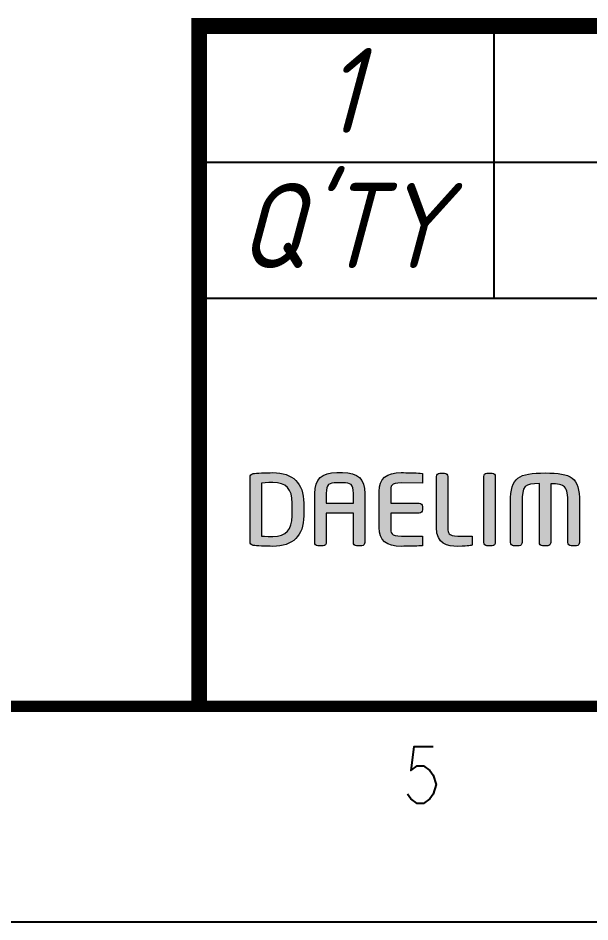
# Model space of a CAD drawing. Header units: millimetres. Extents: x 0 to 2520, y 0 to 1796.
# Drawn here: x 1408.7 to 1560, y 0 to 239.1 of the extents above; entities that cross this region are included whole.
import ezdxf

# ---------------------------------------------------------------- set-up
doc = ezdxf.new("R2010")
doc.units = ezdxf.units.MM
doc.header["$LTSCALE"] = 50
doc.layers.add('3', color=3, linetype='Continuous', lineweight=30)
doc.layers.add('레이어 1', color=7, linetype='Continuous')
doc.styles.add('style1', font='gbeitc.shx')

msp = doc.modelspace()

# ---------------------------------------------------------------- hatches: boundary and pattern name
h = msp.add_hatch(color=0)
edge = h.paths.add_edge_path()
edge.add_spline(control_points=[(1476.135, 118.848), (1474.205, 118.848), (1471.734, 118.733), (1470.929, 118.607)], knot_values=[0, 0, 0, 0, 1, 1, 1, 1], degree=3, periodic=0)
edge.add_spline(control_points=[(1470.929, 118.607), (1470.421, 118.519), (1470.098, 118.143), (1470.098, 117.645), (1470.098, 117.645), (1470.098, 100.584), (1470.098, 100.584)], knot_values=[1, 1, 1, 1, 2, 2, 2, 3, 3, 3, 3], degree=3, periodic=0)
edge.add_spline(control_points=[(1470.098, 100.584), (1470.098, 100.047), (1470.424, 99.689), (1470.954, 99.591)], knot_values=[3, 3, 3, 3, 4, 4, 4, 4], degree=3, periodic=0)
edge.add_spline(control_points=[(1470.954, 99.591), (1471.715, 99.476), (1474.177, 99.357), (1476.135, 99.357)], knot_values=[4, 4, 4, 4, 5, 5, 5, 5], degree=3, periodic=0)
edge.add_spline(control_points=[(1476.135, 99.357), (1481.446, 99.357), (1484.281, 102.144), (1484.281, 107.431), (1484.281, 107.431), (1484.281, 110.797), (1484.281, 110.797)], knot_values=[5, 5, 5, 5, 6, 6, 6, 7, 7, 7, 7], degree=3, periodic=0)
edge.add_spline(control_points=[(1484.281, 110.797), (1484.281, 116.07), (1481.446, 118.848), (1476.135, 118.848)], knot_values=[7, 7, 7, 7, 8, 8, 8, 8], degree=3, periodic=0)
edge = h.paths.add_edge_path(flags=16)
edge.add_spline(control_points=[(1476.135, 116.227), (1479.659, 116.227), (1481.225, 114.549), (1481.225, 110.797), (1481.225, 110.797), (1481.225, 109.955), (1481.225, 109.114)], knot_values=[4, 4, 4, 4, 5, 5, 5, 5.5, 5.5, 5.5, 5.5], degree=3, periodic=0)
edge.add_spline(control_points=[(1481.225, 109.114), (1481.225, 108.272), (1481.225, 107.431), (1481.225, 107.431)], knot_values=[5.5, 5.5, 5.5, 5.5, 6, 6, 6, 6], degree=3, periodic=0)
edge.add_spline(control_points=[(1481.225, 107.431), (1481.225, 103.752), (1479.563, 101.98), (1476.135, 101.98), (1476.135, 101.98), (1475.541, 101.99), (1474.872, 102.002)], knot_values=[0, 0, 0, 0, 1, 1, 1, 1.5, 1.5, 1.5, 1.5], degree=3, periodic=0)
edge.add_spline(control_points=[(1474.872, 102.002), (1474.202, 102.014), (1473.457, 102.028), (1473.153, 102.034), (1473.153, 102.034), (1473.153, 116.085), (1473.153, 116.085)], knot_values=[1.5, 1.5, 1.5, 1.5, 2, 2, 2, 3, 3, 3, 3], degree=3, periodic=0)
edge.add_spline(control_points=[(1473.153, 116.085), (1474.367, 116.207), (1476.12, 116.227), (1476.135, 116.227)], knot_values=[3, 3, 3, 3, 4, 4, 4, 4], degree=3, periodic=0)
edge = h.paths.add_edge_path()
edge.add_spline(control_points=[(1510.111, 118.848), (1506.159, 118.848), (1504.26, 117.232), (1504.26, 113.902)], knot_values=[20, 20, 20, 20, 21, 21, 21, 21], degree=3, periodic=0)
edge.add_spline(control_points=[(1504.26, 113.902), (1504.26, 113.902), (1504.26, 104.306), (1504.26, 104.306)], knot_values=[0, 0, 0, 0, 1, 1, 1, 1], degree=3, periodic=0)
edge.add_spline(control_points=[(1504.26, 104.306), (1504.26, 100.972), (1506.159, 99.357), (1510.111, 99.357)], knot_values=[1, 1, 1, 1, 2, 2, 2, 2], degree=3, periodic=0)
edge.add_spline(control_points=[(1510.111, 99.357), (1511.84, 99.357), (1514.198, 99.389), (1515.137, 99.481)], knot_values=[2, 2, 2, 2, 3, 3, 3, 3], degree=3, periodic=0)
edge.add_spline(control_points=[(1515.137, 99.481), (1515.122, 99.481), (1515.595, 99.518), (1515.595, 99.518)], knot_values=[3, 3, 3, 3, 3.99999, 3.99999, 3.99999, 3.99999], degree=3, periodic=0)
edge.add_spline(control_points=[(1515.595, 99.518), (1515.595, 99.518), (1515.73, 99.531), (1515.73, 99.531)], knot_values=[4.00001, 4.00001, 4.00001, 4.00001, 4.99999, 4.99999, 4.99999, 4.99999], degree=3, periodic=0)
edge.add_spline(control_points=[(1515.73, 99.531), (1515.73, 99.531), (1515.73, 99.531), (1515.73, 99.531), (1515.73, 99.531), (1515.73, 100.17), (1515.73, 100.809)], knot_values=[4.99999, 4.99999, 4.99999, 4.99999, 5, 5, 5, 5.5, 5.5, 5.5, 5.5], degree=3, periodic=0)
edge.add_spline(control_points=[(1515.73, 100.809), (1515.73, 101.449), (1515.73, 102.088), (1515.73, 102.088), (1515.73, 102.088), (1510.131, 102.088), (1510.131, 102.088)], knot_values=[5.5, 5.5, 5.5, 5.5, 6, 6, 6, 7, 7, 7, 7], degree=3, periodic=0)
edge.add_spline(control_points=[(1510.131, 102.088), (1507.301, 102.088), (1507.301, 102.876), (1507.301, 104.306), (1507.301, 104.306), (1507.301, 107.875), (1507.301, 108.165)], knot_values=[7, 7, 7, 7, 8, 8, 8, 9, 9, 9, 9], degree=3, periodic=0)
edge.add_spline(control_points=[(1507.301, 108.165), (1507.587, 108.165), (1514.855, 108.165), (1514.855, 108.165)], knot_values=[9, 9, 9, 9, 10, 10, 10, 10], degree=3, periodic=0)
edge.add_spline(control_points=[(1514.855, 108.165), (1515.324, 108.165), (1515.713, 108.516), (1515.713, 108.975), (1515.713, 108.975), (1515.713, 109.93), (1515.713, 109.93)], knot_values=[10, 10, 10, 10, 11, 11, 11, 12, 12, 12, 12], degree=3, periodic=0)
edge.add_spline(control_points=[(1515.713, 109.93), (1515.713, 110.404), (1515.324, 110.797), (1514.855, 110.797), (1514.855, 110.797), (1507.587, 110.797), (1507.301, 110.797)], knot_values=[12, 12, 12, 12, 13, 13, 13, 14, 14, 14, 14], degree=3, periodic=0)
edge.add_spline(control_points=[(1507.301, 110.797), (1507.301, 111.039), (1507.301, 113.902), (1507.301, 113.902)], knot_values=[14, 14, 14, 14, 15, 15, 15, 15], degree=3, periodic=0)
edge.add_spline(control_points=[(1507.301, 113.902), (1507.301, 115.338), (1507.301, 116.13), (1510.131, 116.13), (1510.131, 116.13), (1511.53, 116.124), (1512.929, 116.118)], knot_values=[15, 15, 15, 15, 16, 16, 16, 16.5, 16.5, 16.5, 16.5], degree=3, periodic=0)
edge.add_spline(control_points=[(1512.929, 116.118), (1514.328, 116.112), (1515.727, 116.106), (1515.727, 116.106), (1515.727, 116.106), (1515.727, 116.74), (1515.727, 117.374)], knot_values=[16.5, 16.5, 16.5, 16.5, 17, 17, 17, 17.5, 17.5, 17.5, 17.5], degree=3, periodic=0)
edge.add_spline(control_points=[(1515.727, 117.374), (1515.727, 118.009), (1515.727, 118.643), (1515.727, 118.643)], knot_values=[17.5, 17.5, 17.5, 17.5, 18, 18, 18, 18], degree=3, periodic=0)
edge.add_spline(control_points=[(1515.727, 118.643), (1515.727, 118.643), (1515.133, 118.7), (1515.133, 118.7)], knot_values=[18.00001, 18.00001, 18.00001, 18.00001, 19, 19, 19, 19], degree=3, periodic=0)
edge.add_spline(control_points=[(1515.133, 118.7), (1514.037, 118.802), (1511.507, 118.848), (1510.111, 118.848)], knot_values=[19, 19, 19, 19, 20, 20, 20, 20], degree=3, periodic=0)
edge = h.paths.add_edge_path()
edge.add_spline(control_points=[(1520.274, 118.682), (1519.803, 118.682), (1519.409, 118.29), (1519.409, 117.833), (1519.409, 117.833), (1519.409, 104.306), (1519.409, 104.306)], knot_values=[0, 0, 0, 0, 1, 1, 1, 2, 2, 2, 2], degree=3, periodic=0)
edge.add_spline(control_points=[(1519.409, 104.306), (1519.409, 99.909), (1522.403, 99.357), (1525.044, 99.357)], knot_values=[2, 2, 2, 2, 3, 3, 3, 3], degree=3, periodic=0)
edge.add_spline(control_points=[(1525.044, 99.357), (1526.957, 99.357), (1527.445, 99.442), (1528.014, 99.525)], knot_values=[3, 3, 3, 3, 4, 4, 4, 4], degree=3, periodic=0)
edge.add_spline(control_points=[(1528.014, 99.525), (1528.014, 99.525), (1528.347, 99.574), (1528.347, 99.574)], knot_values=[4.00001, 4.00001, 4.00001, 4.00001, 5, 5, 5, 5], degree=3, periodic=0)
edge.add_spline(control_points=[(1528.347, 99.574), (1528.337, 99.571), (1528.779, 99.645), (1528.779, 99.645)], knot_values=[5, 5, 5, 5, 5.99999, 5.99999, 5.99999, 5.99999], degree=3, periodic=0)
edge.add_spline(control_points=[(1528.779, 99.645), (1528.779, 99.645), (1528.909, 99.666), (1528.909, 99.666)], knot_values=[6.00001, 6.00001, 6.00001, 6.00001, 6.99999, 6.99999, 6.99999, 6.99999], degree=3, periodic=0)
edge.add_spline(control_points=[(1528.909, 99.666), (1528.909, 99.666), (1528.909, 99.666), (1528.909, 99.666), (1528.909, 99.666), (1528.909, 100.271), (1528.909, 100.877)], knot_values=[6.99999, 6.99999, 6.99999, 6.99999, 7, 7, 7, 7.5, 7.5, 7.5, 7.5], degree=3, periodic=0)
edge.add_spline(control_points=[(1528.909, 100.877), (1528.909, 101.482), (1528.909, 102.088), (1528.909, 102.088), (1528.909, 102.088), (1525.068, 102.088), (1525.068, 102.088)], knot_values=[7.5, 7.5, 7.5, 7.5, 8, 8, 8, 9, 9, 9, 9], degree=3, periodic=0)
edge.add_spline(control_points=[(1525.068, 102.088), (1522.443, 102.088), (1522.443, 103.069), (1522.443, 104.023), (1522.443, 104.023), (1522.443, 117.833), (1522.443, 117.833)], knot_values=[9, 9, 9, 9, 10, 10, 10, 11, 11, 11, 11], degree=3, periodic=0)
edge.add_spline(control_points=[(1522.443, 117.833), (1522.443, 118.29), (1522.051, 118.682), (1521.582, 118.682), (1521.582, 118.682), (1521.255, 118.682), (1520.928, 118.682)], knot_values=[11, 11, 11, 11, 12, 12, 12, 12.5, 12.5, 12.5, 12.5], degree=3, periodic=0)
edge.add_spline(control_points=[(1520.928, 118.682), (1520.601, 118.682), (1520.274, 118.682), (1520.274, 118.682)], knot_values=[12.5, 12.5, 12.5, 12.5, 13, 13, 13, 13], degree=3, periodic=0)
h = msp.add_hatch(color=0)
edge = h.paths.add_edge_path()
edge.add_spline(control_points=[(1500.473, 113.376), (1500.473, 117.166), (1498.661, 118.848), (1494.569, 118.848)], knot_values=[13, 13, 13, 13, 14, 14, 14, 14], degree=3, periodic=0)
edge.add_spline(control_points=[(1494.569, 118.848), (1494.569, 118.848), (1493.089, 118.848), (1493.089, 118.848)], knot_values=[0.00001, 0.00001, 0.00001, 0.00001, 1, 1, 1, 1], degree=3, periodic=0)
edge.add_spline(control_points=[(1493.089, 118.848), (1489.025, 118.848), (1487.189, 117.166), (1487.189, 113.376), (1487.189, 113.376), (1487.189, 100.361), (1487.189, 100.361)], knot_values=[1, 1, 1, 1, 2, 2, 2, 3, 3, 3, 3], degree=3, periodic=0)
edge.add_spline(control_points=[(1487.189, 100.361), (1487.189, 99.901), (1487.562, 99.525), (1487.996, 99.525)], knot_values=[3, 3, 3, 3, 4, 4, 4, 4], degree=3, periodic=0)
edge.add_spline(control_points=[(1487.996, 99.525), (1487.996, 99.525), (1489.446, 99.525), (1489.446, 99.525)], knot_values=[4.00001, 4.00001, 4.00001, 4.00001, 5, 5, 5, 5], degree=3, periodic=0)
edge.add_spline(control_points=[(1489.446, 99.525), (1489.946, 99.525), (1490.25, 99.973), (1490.25, 100.361), (1490.25, 100.361), (1490.25, 102.233), (1490.25, 104.142)], knot_values=[5, 5, 5, 5, 6, 6, 6, 6.5, 6.5, 6.5, 6.5], degree=3, periodic=0)
edge.add_spline(control_points=[(1490.25, 104.142), (1490.25, 106.052), (1490.25, 107.999), (1490.25, 108.152), (1490.25, 108.152), (1497.438, 108.152), (1497.438, 108.152)], knot_values=[6.5, 6.5, 6.5, 6.5, 7, 7, 7, 8, 8, 8, 8], degree=3, periodic=0)
edge.add_spline(control_points=[(1497.438, 108.152), (1497.438, 107.847), (1497.438, 100.361), (1497.438, 100.361)], knot_values=[8, 8, 8, 8, 9, 9, 9, 9], degree=3, periodic=0)
edge.add_spline(control_points=[(1497.438, 100.361), (1497.438, 99.884), (1497.805, 99.525), (1498.254, 99.525)], knot_values=[9, 9, 9, 9, 10, 10, 10, 10], degree=3, periodic=0)
edge.add_spline(control_points=[(1498.254, 99.525), (1498.254, 99.525), (1499.652, 99.525), (1499.652, 99.525)], knot_values=[10.00001, 10.00001, 10.00001, 10.00001, 11, 11, 11, 11], degree=3, periodic=0)
edge.add_spline(control_points=[(1499.652, 99.525), (1500.141, 99.525), (1500.473, 99.98), (1500.473, 100.361), (1500.473, 100.361), (1500.473, 113.376), (1500.473, 113.376)], knot_values=[11, 11, 11, 11, 12, 12, 12, 13, 13, 13, 13], degree=3, periodic=0)
edge = h.paths.add_edge_path(flags=16)
edge.add_spline(control_points=[(1490.25, 113.376), (1490.25, 115.775), (1490.957, 116.174), (1493.089, 116.174)], knot_values=[2, 2, 2, 2, 3, 3, 3, 3], degree=3, periodic=0)
edge.add_spline(control_points=[(1493.089, 116.174), (1493.089, 116.174), (1494.569, 116.174), (1494.569, 116.174)], knot_values=[3.00001, 3.00001, 3.00001, 3.00001, 4, 4, 4, 4], degree=3, periodic=0)
edge.add_spline(control_points=[(1494.569, 116.174), (1496.733, 116.174), (1497.438, 115.775), (1497.438, 113.376), (1497.438, 113.376), (1497.438, 111.047), (1497.438, 110.813)], knot_values=[4, 4, 4, 4, 5, 5, 5, 6, 6, 6, 6], degree=3, periodic=0)
edge.add_spline(control_points=[(1497.438, 110.813), (1497.438, 110.813), (1490.25, 110.813), (1490.25, 110.813)], knot_values=[0, 0, 0, 0, 1, 1, 1, 1], degree=3, periodic=0)
edge.add_spline(control_points=[(1490.25, 110.813), (1490.25, 111.047), (1490.25, 113.376), (1490.25, 113.376)], knot_values=[1, 1, 1, 1, 2, 2, 2, 2], degree=3, periodic=0)
h = msp.add_hatch(color=0)
edge = h.paths.add_edge_path()
edge.add_spline(control_points=[(1532.765, 118.682), (1532.259, 118.682), (1531.956, 118.264), (1531.956, 117.858), (1531.956, 117.858), (1531.956, 100.361), (1531.956, 100.361)], knot_values=[0, 0, 0, 0, 1, 1, 1, 2, 2, 2, 2], degree=3, periodic=0)
edge.add_spline(control_points=[(1531.956, 100.361), (1531.956, 99.884), (1532.316, 99.525), (1532.765, 99.525), (1532.765, 99.525), (1534.178, 99.525), (1534.178, 99.525)], knot_values=[2, 2, 2, 2, 3, 3, 3, 4, 4, 4, 4], degree=3, periodic=0)
edge.add_spline(control_points=[(1534.178, 99.525), (1534.683, 99.525), (1534.984, 99.973), (1534.984, 100.361), (1534.984, 100.361), (1534.984, 117.858), (1534.984, 117.858)], knot_values=[4, 4, 4, 4, 5, 5, 5, 6, 6, 6, 6], degree=3, periodic=0)
edge.add_spline(control_points=[(1534.984, 117.858), (1534.984, 118.31), (1534.63, 118.682), (1534.178, 118.682), (1534.178, 118.682), (1533.825, 118.682), (1533.471, 118.682)], knot_values=[6, 6, 6, 6, 7, 7, 7, 7.5, 7.5, 7.5, 7.5], degree=3, periodic=0)
edge.add_spline(control_points=[(1533.471, 118.682), (1533.118, 118.682), (1532.765, 118.682), (1532.765, 118.682)], knot_values=[7.5, 7.5, 7.5, 7.5, 8, 8, 8, 8], degree=3, periodic=0)
edge = h.paths.add_edge_path()
edge.add_spline(control_points=[(1542.083, 110.876), (1542.083, 115.498), (1542.707, 115.95), (1546.647, 115.958)], knot_values=[5, 5, 5, 5, 6, 6, 6, 6], degree=3, periodic=0)
edge.add_spline(control_points=[(1546.647, 115.958), (1546.647, 115.689), (1546.647, 100.361), (1546.647, 100.361)], knot_values=[6, 6, 6, 6, 7, 7, 7, 7], degree=3, periodic=0)
edge.add_spline(control_points=[(1546.647, 100.361), (1546.647, 99.867), (1546.987, 99.525), (1547.449, 99.525), (1547.449, 99.525), (1548.857, 99.525), (1548.857, 99.525)], knot_values=[7, 7, 7, 7, 8, 8, 8, 9, 9, 9, 9], degree=3, periodic=0)
edge.add_spline(control_points=[(1548.857, 99.525), (1549.362, 99.525), (1549.668, 99.973), (1549.668, 100.361), (1549.668, 100.361), (1549.668, 115.637), (1549.668, 115.928)], knot_values=[9, 9, 9, 9, 10, 10, 10, 11, 11, 11, 11], degree=3, periodic=0)
edge.add_spline(control_points=[(1549.668, 115.928), (1551.513, 115.922), (1552.673, 115.733), (1553.337, 115.083)], knot_values=[11, 11, 11, 11, 12, 12, 12, 12], degree=3, periodic=0)
edge.add_spline(control_points=[(1553.337, 115.083), (1554.073, 114.363), (1554.21, 112.963), (1554.21, 110.876), (1554.21, 110.876), (1554.21, 100.361), (1554.21, 100.361)], knot_values=[12, 12, 12, 12, 13, 13, 13, 14, 14, 14, 14], degree=3, periodic=0)
edge.add_spline(control_points=[(1554.21, 100.361), (1554.21, 99.901), (1554.582, 99.525), (1555.024, 99.525), (1555.024, 99.525), (1556.469, 99.525), (1556.469, 99.525)], knot_values=[14, 14, 14, 14, 15, 15, 15, 16, 16, 16, 16], degree=3, periodic=0)
edge.add_spline(control_points=[(1556.469, 99.525), (1556.963, 99.525), (1557.277, 99.98), (1557.277, 100.361), (1557.277, 100.361), (1557.277, 111.112), (1557.277, 111.112)], knot_values=[16, 16, 16, 16, 17, 17, 17, 18, 18, 18, 18], degree=3, periodic=0)
edge.add_spline(control_points=[(1557.277, 111.112), (1557.277, 117.659), (1555.129, 118.759), (1548.165, 118.759)], knot_values=[18, 18, 18, 18, 19, 19, 19, 19], degree=3, periodic=0)
edge.add_spline(control_points=[(1548.165, 118.759), (1541.185, 118.759), (1539.029, 117.659), (1539.029, 111.112)], knot_values=[19, 19, 19, 19, 20, 20, 20, 20], degree=3, periodic=0)
edge.add_spline(control_points=[(1539.029, 111.112), (1539.029, 111.112), (1539.029, 100.361), (1539.029, 100.361)], knot_values=[0, 0, 0, 0, 1, 1, 1, 1], degree=3, periodic=0)
edge.add_spline(control_points=[(1539.029, 100.361), (1539.029, 99.884), (1539.394, 99.525), (1539.845, 99.525), (1539.845, 99.525), (1541.274, 99.525), (1541.274, 99.525)], knot_values=[1, 1, 1, 1, 2, 2, 2, 3, 3, 3, 3], degree=3, periodic=0)
edge.add_spline(control_points=[(1541.274, 99.525), (1541.782, 99.525), (1542.083, 99.973), (1542.083, 100.361), (1542.083, 100.361), (1542.083, 110.876), (1542.083, 110.876)], knot_values=[3, 3, 3, 3, 4, 4, 4, 5, 5, 5, 5], degree=3, periodic=0)

# ---------------------------------------------------------------- linework, layer by layer
at = {"color": 7, "linetype": 'Continuous'}
for p, q in [((1456.612, 237), (2461.612, 237)), ((1456.612, 237), (1456.612, 57)), ((2461.612, 237), (1456.612, 237)), ((1534.612, 237), (1534.612, 165)), ((1456.612, 201), (2461.612, 201)), ((1456.612, 165), (2461.612, 165)), ((153, 57), (2461.612, 57)), ((1413, 57), (2461.612, 57)), ((0, 0), (2520, 0))]:
    msp.add_line(p, q, dxfattribs=at)
for points, const_width in [([(2461.612, 237), (1456.612, 237), (1456.612, 57)], 4.2), ([(2461.612, 57), (153, 57)], 3)]:
    msp.add_lwpolyline(points, dxfattribs=dict(at, const_width=const_width))
msp.add_lwpolyline([(1518.524, 46.328), (1513.462, 46.328), (1512.618, 40.078), (1514.306, 41.328), (1515.993, 41.328), (1517.681, 40.078), (1518.524, 38.828), (1519.368, 36.328), (1518.524, 33.828), (1517.681, 32.578), (1515.993, 31.328), (1514.306, 31.328), (1512.618, 32.578), (1511.774, 33.828)], dxfattribs=at)
at = {"layer": '레이어 1', "color": 0, "lineweight": 0}
for points, knots in [([(1476.135, 118.848), (1474.205, 118.848), (1471.734, 118.733), (1470.929, 118.607), (1470.421, 118.519), (1470.098, 118.143), (1470.098, 117.645), (1470.098, 117.645), (1470.098, 100.584), (1470.098, 100.584), (1470.098, 100.047), (1470.424, 99.689), (1470.954, 99.591), (1471.715, 99.476), (1474.177, 99.357), (1476.135, 99.357), (1481.446, 99.357), (1484.281, 102.144), (1484.281, 107.431), (1484.281, 107.431), (1484.281, 110.797), (1484.281, 110.797), (1484.281, 116.07), (1481.446, 118.848), (1476.135, 118.848)], [0, 0, 0, 0, 1, 1, 1, 2, 2, 2, 3, 3, 3, 4, 4, 4, 5, 5, 5, 6, 6, 6, 7, 7, 7, 8, 8, 8, 8]), ([(1494.569, 118.848), (1494.569, 118.848), (1493.089, 118.848), (1493.089, 118.848), (1489.025, 118.848), (1487.189, 117.166), (1487.189, 113.376), (1487.189, 113.376), (1487.189, 100.361), (1487.189, 100.361), (1487.189, 99.901), (1487.562, 99.525), (1487.996, 99.525), (1487.996, 99.525), (1489.446, 99.525), (1489.446, 99.525), (1489.946, 99.525), (1490.25, 99.973), (1490.25, 100.361), (1490.25, 100.361), (1490.25, 107.847), (1490.25, 108.152), (1490.25, 108.152), (1497.438, 108.152), (1497.438, 108.152), (1497.438, 107.847), (1497.438, 100.361), (1497.438, 100.361), (1497.438, 99.884), (1497.805, 99.525), (1498.254, 99.525), (1498.254, 99.525), (1499.652, 99.525), (1499.652, 99.525), (1500.141, 99.525), (1500.473, 99.98), (1500.473, 100.361), (1500.473, 100.361), (1500.473, 113.376), (1500.473, 113.376), (1500.473, 117.166), (1498.661, 118.848), (1494.569, 118.848)], [0, 0, 0, 0, 1, 1, 1, 2, 2, 2, 3, 3, 3, 4, 4, 4, 5, 5, 5, 6, 6, 6, 7, 7, 7, 8, 8, 8, 9, 9, 9, 10, 10, 10, 11, 11, 11, 12, 12, 12, 13, 13, 13, 14, 14, 14, 14]), ([(1504.26, 113.902), (1504.26, 113.902), (1504.26, 104.306), (1504.26, 104.306), (1504.26, 100.972), (1506.159, 99.357), (1510.111, 99.357), (1511.84, 99.357), (1514.198, 99.389), (1515.137, 99.481), (1515.122, 99.481), (1515.595, 99.518), (1515.595, 99.518), (1515.595, 99.518), (1515.73, 99.531), (1515.73, 99.531), (1515.73, 99.531), (1515.73, 102.088), (1515.73, 102.088), (1515.73, 102.088), (1510.131, 102.088), (1510.131, 102.088), (1507.301, 102.088), (1507.301, 102.876), (1507.301, 104.306), (1507.301, 104.306), (1507.301, 107.875), (1507.301, 108.165), (1507.587, 108.165), (1514.855, 108.165), (1514.855, 108.165), (1515.324, 108.165), (1515.713, 108.516), (1515.713, 108.975), (1515.713, 108.975), (1515.713, 109.93), (1515.713, 109.93), (1515.713, 110.404), (1515.324, 110.797), (1514.855, 110.797), (1514.855, 110.797), (1507.587, 110.797), (1507.301, 110.797), (1507.301, 111.039), (1507.301, 113.902), (1507.301, 113.902), (1507.301, 115.338), (1507.301, 116.13), (1510.131, 116.13), (1510.131, 116.13), (1515.727, 116.106), (1515.727, 116.106), (1515.727, 116.106), (1515.727, 118.643), (1515.727, 118.643), (1515.727, 118.643), (1515.133, 118.7), (1515.133, 118.7), (1514.037, 118.802), (1511.507, 118.848), (1510.111, 118.848), (1506.159, 118.848), (1504.26, 117.232), (1504.26, 113.902)], [0, 0, 0, 0, 1, 1, 1, 2, 2, 2, 3, 3, 3, 4, 4, 4, 5, 5, 5, 6, 6, 6, 7, 7, 7, 8, 8, 8, 9, 9, 9, 10, 10, 10, 11, 11, 11, 12, 12, 12, 13, 13, 13, 14, 14, 14, 15, 15, 15, 16, 16, 16, 17, 17, 17, 18, 18, 18, 19, 19, 19, 20, 20, 20, 21, 21, 21, 21]), ([(1520.274, 118.682), (1519.803, 118.682), (1519.409, 118.29), (1519.409, 117.833), (1519.409, 117.833), (1519.409, 104.306), (1519.409, 104.306), (1519.409, 99.909), (1522.403, 99.357), (1525.044, 99.357), (1526.957, 99.357), (1527.445, 99.442), (1528.014, 99.525), (1528.014, 99.525), (1528.347, 99.574), (1528.347, 99.574), (1528.337, 99.571), (1528.779, 99.645), (1528.779, 99.645), (1528.779, 99.645), (1528.909, 99.666), (1528.909, 99.666), (1528.909, 99.666), (1528.909, 102.088), (1528.909, 102.088), (1528.909, 102.088), (1525.068, 102.088), (1525.068, 102.088), (1522.443, 102.088), (1522.443, 103.069), (1522.443, 104.023), (1522.443, 104.023), (1522.443, 117.833), (1522.443, 117.833), (1522.443, 118.29), (1522.051, 118.682), (1521.582, 118.682), (1521.582, 118.682), (1520.274, 118.682), (1520.274, 118.682)], [0, 0, 0, 0, 1, 1, 1, 2, 2, 2, 3, 3, 3, 4, 4, 4, 5, 5, 5, 6, 6, 6, 7, 7, 7, 8, 8, 8, 9, 9, 9, 10, 10, 10, 11, 11, 11, 12, 12, 12, 13, 13, 13, 13]), ([(1532.765, 118.682), (1532.259, 118.682), (1531.956, 118.264), (1531.956, 117.858), (1531.956, 117.858), (1531.956, 100.361), (1531.956, 100.361), (1531.956, 99.884), (1532.316, 99.525), (1532.765, 99.525), (1532.765, 99.525), (1534.178, 99.525), (1534.178, 99.525), (1534.683, 99.525), (1534.984, 99.973), (1534.984, 100.361), (1534.984, 100.361), (1534.984, 117.858), (1534.984, 117.858), (1534.984, 118.31), (1534.63, 118.682), (1534.178, 118.682), (1534.178, 118.682), (1532.765, 118.682), (1532.765, 118.682)], [0, 0, 0, 0, 1, 1, 1, 2, 2, 2, 3, 3, 3, 4, 4, 4, 5, 5, 5, 6, 6, 6, 7, 7, 7, 8, 8, 8, 8]), ([(1539.029, 111.112), (1539.029, 111.112), (1539.029, 100.361), (1539.029, 100.361), (1539.029, 99.884), (1539.394, 99.525), (1539.845, 99.525), (1539.845, 99.525), (1541.274, 99.525), (1541.274, 99.525), (1541.782, 99.525), (1542.083, 99.973), (1542.083, 100.361), (1542.083, 100.361), (1542.083, 110.876), (1542.083, 110.876), (1542.083, 115.498), (1542.707, 115.95), (1546.647, 115.958), (1546.647, 115.689), (1546.647, 100.361), (1546.647, 100.361), (1546.647, 99.867), (1546.987, 99.525), (1547.449, 99.525), (1547.449, 99.525), (1548.857, 99.525), (1548.857, 99.525), (1549.362, 99.525), (1549.668, 99.973), (1549.668, 100.361), (1549.668, 100.361), (1549.668, 115.637), (1549.668, 115.928), (1551.513, 115.922), (1552.673, 115.733), (1553.337, 115.083), (1554.073, 114.363), (1554.21, 112.963), (1554.21, 110.876), (1554.21, 110.876), (1554.21, 100.361), (1554.21, 100.361), (1554.21, 99.901), (1554.582, 99.525), (1555.024, 99.525), (1555.024, 99.525), (1556.469, 99.525), (1556.469, 99.525), (1556.963, 99.525), (1557.277, 99.98), (1557.277, 100.361), (1557.277, 100.361), (1557.277, 111.112), (1557.277, 111.112), (1557.277, 117.659), (1555.129, 118.759), (1548.165, 118.759), (1541.185, 118.759), (1539.029, 117.659), (1539.029, 111.112)], [0, 0, 0, 0, 1, 1, 1, 2, 2, 2, 3, 3, 3, 4, 4, 4, 5, 5, 5, 6, 6, 6, 7, 7, 7, 8, 8, 8, 9, 9, 9, 10, 10, 10, 11, 11, 11, 12, 12, 12, 13, 13, 13, 14, 14, 14, 15, 15, 15, 16, 16, 16, 17, 17, 17, 18, 18, 18, 19, 19, 19, 20, 20, 20, 20]), ([(1481.225, 107.431), (1481.225, 103.752), (1479.563, 101.98), (1476.135, 101.98), (1476.135, 101.98), (1473.76, 102.021), (1473.153, 102.034), (1473.153, 102.034), (1473.153, 116.085), (1473.153, 116.085), (1474.367, 116.207), (1476.12, 116.227), (1476.135, 116.227), (1479.659, 116.227), (1481.225, 114.549), (1481.225, 110.797), (1481.225, 110.797), (1481.225, 107.431), (1481.225, 107.431)], [0, 0, 0, 0, 1, 1, 1, 2, 2, 2, 3, 3, 3, 4, 4, 4, 5, 5, 5, 6, 6, 6, 6]), ([(1497.438, 110.813), (1497.438, 110.813), (1490.25, 110.813), (1490.25, 110.813), (1490.25, 111.047), (1490.25, 113.376), (1490.25, 113.376), (1490.25, 115.775), (1490.957, 116.174), (1493.089, 116.174), (1493.089, 116.174), (1494.569, 116.174), (1494.569, 116.174), (1496.733, 116.174), (1497.438, 115.775), (1497.438, 113.376), (1497.438, 113.376), (1497.438, 111.047), (1497.438, 110.813)], [0, 0, 0, 0, 1, 1, 1, 2, 2, 2, 3, 3, 3, 4, 4, 4, 5, 5, 5, 6, 6, 6, 6])]:
    msp.add_open_spline(points, degree=3, knots=knots, dxfattribs=at)

# ---------------------------------------------------------------- texts
at = {"color": 7, "linetype": 'Continuous', "style": 'style1'}
msp.add_text("Q'TY", height=22.5, dxfattribs=at).set_placement((1466.98, 172.976))
at = {"layer": '3', "color": 2, "style": 'style1'}
msp.add_text('1', height=22.5, dxfattribs=at).set_placement((1489.601, 208.7))

doc.saveas('drawing.dxf')
